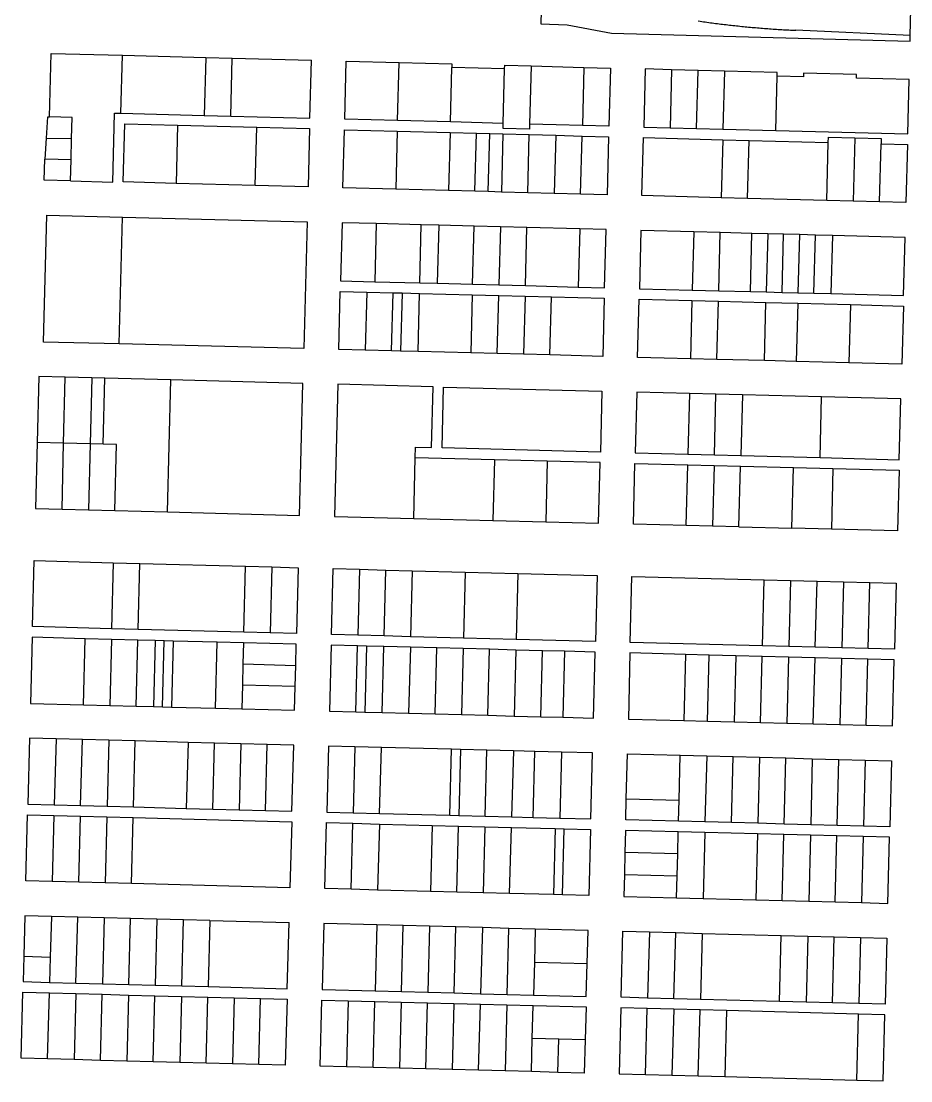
# Model space of a CAD drawing. Header units: inches. Extents: x 486468 to 494399, y 5455955 to 5460553.
# Drawn here: x 490100 to 490613, y 5456449 to 5457060 of the extents above; entities that cross this region are included whole.
import ezdxf

# ---------------------------------------------------------------- set-up
doc = ezdxf.new("R2010")
doc.units = ezdxf.units.IN
doc.header["$MEASUREMENT"] = 0
doc.layers.add('ParcelLines', color=10, linetype='Continuous')

msp = doc.modelspace()

# ---------------------------------------------------------------- linework, layer by layer
at = {"layer": 'ParcelLines', "color": 1}
for p, q in [((490400.552, 5457080.814), (490399.963, 5457058.164)), ((490613.044, 5457051.523), (490613.414, 5457066.773)), ((490399.963, 5457058.164), (490415.163, 5457057.765)), ((490415.163, 5457057.765), (490440.713, 5457052.866)), ((490440.713, 5457052.866), (490612.964, 5457048.323)), ((490612.964, 5457048.323), (490613.044, 5457051.523)), ((490116.674, 5457004.576), (490117.713, 5457041.206)), ((490117.713, 5457041.206), (490158.763, 5457040.126)), ((490158.763, 5457040.126), (490206.862, 5457038.856)), ((490206.862, 5457038.856), (490205.963, 5457005.476)), ((490206.862, 5457038.856), (490222.062, 5457038.457)), ((490221.212, 5457005.077), (490222.062, 5457038.457)), ((490222.062, 5457038.457), (490267.712, 5457037.259)), ((490266.812, 5457003.909), (490267.712, 5457037.259)), ((490286.963, 5457003.26), (490287.812, 5457036.76)), ((490287.812, 5457036.76), (490318.312, 5457035.961)), ((490317.413, 5457002.461), (490318.312, 5457035.961)), ((490318.312, 5457035.961), (490348.763, 5457035.162)), ((490348.763, 5457035.162), (490348.713, 5457033.012)), ((490379.163, 5457032.213), (490379.213, 5457034.363)), ((490379.213, 5457034.363), (490394.463, 5457033.954)), ((490394.463, 5457033.954), (490393.564, 5457000.464)), ((490394.463, 5457033.954), (490424.913, 5457033.125)), ((490347.863, 5457001.662), (490348.713, 5457033.012)), ((490379.163, 5457032.213), (490348.713, 5457033.012)), ((490378.363, 5457000.863), (490379.163, 5457032.213)), ((490424.913, 5457033.125), (490440.163, 5457032.716)), ((490440.163, 5457032.716), (490439.264, 5456999.266)), ((490460.263, 5457032.217), (490459.364, 5456998.717)), ((490475.464, 5457031.817), (490460.263, 5457032.217)), ((490475.464, 5457031.817), (490474.614, 5456998.317)), ((490490.714, 5457031.418), (490475.464, 5457031.817)), ((490489.814, 5456997.918), (490490.714, 5457031.418)), ((490505.914, 5457031.019), (490490.714, 5457031.418)), ((490505.914, 5457031.019), (490505.064, 5456997.518)), ((490536.364, 5457030.22), (490505.914, 5457031.019)), ((490535.515, 5456996.72), (490536.314, 5457028.07)), ((490536.314, 5457028.07), (490536.364, 5457030.22)), ((490551.564, 5457027.671), (490536.314, 5457028.07)), ((490551.614, 5457029.821), (490551.564, 5457027.671)), ((490582.064, 5457029.022), (490551.614, 5457029.821)), ((490582.014, 5457026.872), (490582.064, 5457029.022)), ((490612.465, 5457026.073), (490582.014, 5457026.872)), ((490611.615, 5456994.723), (490612.465, 5457026.073)), ((490114.954, 5456992.406), (490115.644, 5457004.606)), ((490129.764, 5457004.256), (490116.674, 5457004.576)), ((490129.444, 5456992.056), (490129.764, 5457004.256)), ((490153.164, 5456967.006), (490154.163, 5457006.806)), ((490154.163, 5457006.806), (490157.863, 5457006.706)), ((490157.863, 5457006.706), (490205.963, 5457005.476)), ((490205.963, 5457005.476), (490221.212, 5457005.077)), ((490221.212, 5457005.077), (490266.812, 5457003.909)), ((490190.563, 5456999.776), (490236.212, 5456998.598)), ((490317.413, 5457002.461), (490286.963, 5457003.26)), ((490347.863, 5457001.662), (490317.413, 5457002.461)), ((490378.363, 5457000.863), (490347.863, 5457001.662)), ((490378.263, 5456997.813), (490378.363, 5457000.863)), ((490393.514, 5456997.414), (490378.263, 5456997.813)), ((490393.564, 5457000.464), (490393.514, 5456997.414)), ((490408.814, 5457000.064), (490393.564, 5457000.464)), ((490424.064, 5456999.665), (490408.814, 5457000.064)), ((490439.264, 5456999.266), (490424.064, 5456999.665)), ((490459.364, 5456998.717), (490474.614, 5456998.317)), ((490474.614, 5456998.317), (490489.814, 5456997.918)), ((490489.814, 5456997.918), (490505.064, 5456997.518)), ((490505.064, 5456997.518), (490535.515, 5456996.72)), ((490114.264, 5456980.206), (490114.954, 5456992.406)), ((490129.134, 5456979.856), (490129.444, 5456992.056)), ((490285.913, 5456963.66), (490286.813, 5456997.16)), ((490286.813, 5456997.16), (490317.263, 5456996.361)), ((490317.263, 5456996.361), (490316.413, 5456962.861)), ((490317.263, 5456996.361), (490347.713, 5456995.562)), ((490347.713, 5456995.562), (490346.864, 5456962.062)), ((490347.713, 5456995.562), (490362.963, 5456995.163)), ((490362.064, 5456961.663), (490362.963, 5456995.163)), ((490362.963, 5456995.163), (490370.563, 5456994.963)), ((490369.714, 5456961.463), (490370.563, 5456994.963)), ((490370.563, 5456994.963), (490378.213, 5456994.763)), ((490378.213, 5456994.763), (490377.314, 5456961.263)), ((490378.213, 5456994.763), (490393.414, 5456994.364)), ((490392.564, 5456960.864), (490393.414, 5456994.364)), ((490393.414, 5456994.364), (490401.014, 5456994.164)), ((490401.014, 5456994.164), (490408.664, 5456993.964)), ((490408.664, 5456993.964), (490407.764, 5456960.464)), ((490408.664, 5456993.964), (490423.864, 5456993.565)), ((490423.014, 5456960.065), (490423.864, 5456993.565)), ((490423.864, 5456993.565), (490439.114, 5456993.166)), ((490439.114, 5456993.166), (490438.215, 5456959.665)), ((490458.315, 5456959.166), (490459.214, 5456992.616)), ((490459.214, 5456992.616), (490504.915, 5456991.438)), ((490504.915, 5456991.438), (490504.015, 5456957.978)), ((490504.915, 5456991.438), (490520.115, 5456991.049)), ((490535.515, 5456996.72), (490611.615, 5456994.723)), ((490565.815, 5456989.871), (490565.865, 5456992.871)), ((490565.865, 5456992.871), (490581.115, 5456992.471)), ((490581.115, 5456992.471), (490580.166, 5456956.011)), ((490581.115, 5456992.471), (490596.315, 5456992.072)), ((490596.315, 5456992.072), (490596.265, 5456989.072)), ((490519.265, 5456957.589), (490520.115, 5456991.049)), ((490520.115, 5456991.049), (490565.815, 5456989.871)), ((490564.916, 5456956.41), (490565.815, 5456989.871)), ((490595.366, 5456955.622), (490596.265, 5456989.072)), ((490596.265, 5456989.072), (490611.465, 5456988.673)), ((490611.465, 5456988.673), (490610.616, 5456955.222)), ((490113.564, 5456968.006), (490113.914, 5456980.206)), ((490113.914, 5456980.206), (490114.264, 5456980.206)), ((490128.814, 5456967.616), (490129.134, 5456979.856)), ((490128.814, 5456967.616), (490113.564, 5456968.006)), ((490128.814, 5456967.616), (490153.164, 5456967.006)), ((490235.364, 5456965.088), (490189.664, 5456966.266)), ((490316.413, 5456962.861), (490285.913, 5456963.66)), ((490346.864, 5456962.062), (490316.413, 5456962.861)), ((490362.064, 5456961.663), (490346.864, 5456962.062)), ((490369.714, 5456961.463), (490362.064, 5456961.663)), ((490377.314, 5456961.263), (490369.714, 5456961.463)), ((490392.564, 5456960.864), (490377.314, 5456961.263)), ((490407.764, 5456960.464), (490392.564, 5456960.864)), ((490423.014, 5456960.065), (490407.764, 5456960.464)), ((490438.215, 5456959.665), (490423.014, 5456960.065)), ((490504.015, 5456957.978), (490458.315, 5456959.166)), ((490519.265, 5456957.589), (490504.015, 5456957.978)), ((490564.916, 5456956.41), (490519.265, 5456957.589)), ((490580.166, 5456956.011), (490564.916, 5456956.41)), ((490595.366, 5456955.622), (490580.166, 5456956.011)), ((490610.616, 5456955.222), (490595.366, 5456955.622)), ((490113.266, 5456874.756), (490115.215, 5456947.856)), ((490115.215, 5456947.856), (490158.764, 5456946.766)), ((490158.764, 5456946.766), (490265.313, 5456944.109)), ((490265.313, 5456944.109), (490263.465, 5456871.009)), ((490285.414, 5456943.559), (490284.564, 5456910.059)), ((490305.164, 5456943.04), (490285.414, 5456943.559)), ((490331.114, 5456942.361), (490305.164, 5456943.04)), ((490330.264, 5456908.861), (490331.114, 5456942.361)), ((490341.164, 5456942.102), (490331.114, 5456942.361)), ((490361.564, 5456941.562), (490341.164, 5456942.102)), ((490360.715, 5456908.062), (490361.564, 5456941.562)), ((490376.814, 5456941.163), (490361.564, 5456941.562)), ((490376.814, 5456941.163), (490375.915, 5456907.663)), ((490392.014, 5456940.764), (490376.814, 5456941.163)), ((490391.165, 5456907.263), (490392.014, 5456940.764)), ((490422.465, 5456939.965), (490392.014, 5456940.764)), ((490422.465, 5456939.965), (490421.615, 5456906.465)), ((490437.715, 5456939.565), (490422.465, 5456939.965)), ((490436.815, 5456906.065), (490437.715, 5456939.565)), ((490457.815, 5456939.066), (490456.916, 5456905.516)), ((490488.265, 5456938.267), (490457.815, 5456939.066)), ((490503.515, 5456937.868), (490488.265, 5456938.267)), ((490521.766, 5456937.389), (490503.515, 5456937.868)), ((490530.916, 5456937.149), (490521.766, 5456937.389)), ((490540.066, 5456936.909), (490530.916, 5456937.149)), ((490549.216, 5456936.67), (490540.066, 5456936.909)), ((490558.366, 5456936.43), (490549.216, 5456936.67)), ((490568.266, 5456936.17), (490558.366, 5456936.43)), ((490610.116, 5456935.072), (490568.266, 5456936.17)), ((490609.267, 5456901.572), (490610.116, 5456935.072)), ((490284.564, 5456910.059), (490304.314, 5456909.54)), ((490304.314, 5456909.54), (490330.264, 5456908.861)), ((490330.264, 5456908.861), (490340.315, 5456908.602)), ((490340.315, 5456908.602), (490360.715, 5456908.062)), ((490360.715, 5456908.062), (490375.915, 5456907.663)), ((490375.915, 5456907.663), (490391.165, 5456907.263)), ((490391.165, 5456907.263), (490421.615, 5456906.465)), ((490421.615, 5456906.465), (490436.815, 5456906.065)), ((490299.614, 5456903.56), (490298.765, 5456870.06)), ((490299.614, 5456903.56), (490314.864, 5456903.161)), ((490314.015, 5456869.66), (490314.864, 5456903.161)), ((490314.864, 5456903.161), (490320.014, 5456903.021)), ((490320.014, 5456903.021), (490330.065, 5456902.761)), ((490329.215, 5456869.261), (490330.065, 5456902.761)), ((490330.065, 5456902.761), (490360.515, 5456901.962)), ((490360.515, 5456901.962), (490359.665, 5456868.462)), ((490360.515, 5456901.962), (490375.765, 5456901.563)), ((490374.916, 5456868.063), (490375.765, 5456901.563)), ((490375.765, 5456901.563), (490390.965, 5456901.163)), ((490390.965, 5456901.163), (490390.116, 5456867.663)), ((490390.965, 5456901.163), (490406.215, 5456900.764)), ((490405.316, 5456867.264), (490406.215, 5456900.764)), ((490406.215, 5456900.764), (490436.666, 5456899.965)), ((490436.666, 5456899.965), (490435.766, 5456866.465)), ((490455.866, 5456865.916), (490456.766, 5456899.466)), ((490456.916, 5456905.516), (490487.366, 5456904.727)), ((490487.366, 5456904.727), (490502.616, 5456904.328)), ((490502.616, 5456904.328), (490520.916, 5456903.858)), ((490520.916, 5456903.858), (490530.066, 5456903.619)), ((490530.066, 5456903.619), (490539.166, 5456903.389)), ((490539.166, 5456903.389), (490548.316, 5456903.159)), ((490548.316, 5456903.159), (490557.467, 5456902.92)), ((490557.467, 5456902.92), (490567.367, 5456902.66)), ((490567.367, 5456902.66), (490609.267, 5456901.572)), ((490487.216, 5456898.677), (490502.466, 5456898.278)), ((490502.466, 5456898.278), (490529.866, 5456897.569)), ((490529.017, 5456864.048), (490529.866, 5456897.569)), ((490529.866, 5456897.569), (490548.167, 5456897.099)), ((490548.167, 5456897.099), (490578.617, 5456896.31)), ((490578.617, 5456896.31), (490609.117, 5456895.521)), ((490609.117, 5456895.521), (490608.218, 5456862.021)), ((490156.815, 5456873.666), (490113.266, 5456874.756)), ((490263.465, 5456871.009), (490156.815, 5456873.666)), ((490314.015, 5456869.66), (490298.765, 5456870.06)), ((490319.165, 5456869.521), (490314.015, 5456869.66)), ((490329.215, 5456869.261), (490319.165, 5456869.521)), ((490359.665, 5456868.462), (490329.215, 5456869.261)), ((490374.916, 5456868.063), (490359.665, 5456868.462)), ((490390.116, 5456867.663), (490374.916, 5456868.063)), ((490405.316, 5456867.264), (490390.116, 5456867.663)), ((490435.766, 5456866.465), (490405.316, 5456867.264)), ((490501.567, 5456864.747), (490486.367, 5456865.137)), ((490529.017, 5456864.048), (490501.567, 5456864.747)), ((490547.267, 5456863.579), (490529.017, 5456864.048)), ((490577.768, 5456862.8), (490547.267, 5456863.579)), ((490608.218, 5456862.021), (490577.768, 5456862.8)), ((490124.866, 5456816.436), (490125.816, 5456854.456)), ((490141.066, 5456854.056), (490125.816, 5456854.456)), ((490141.066, 5456854.056), (490140.116, 5456816.026)), ((490148.666, 5456853.856), (490141.066, 5456854.056)), ((490147.716, 5456815.816), (490148.666, 5456853.856)), ((490186.715, 5456852.876), (490148.666, 5456853.856)), ((490262.866, 5456850.909), (490186.715, 5456852.876)), ((490260.967, 5456774.759), (490262.866, 5456850.909)), ((490283.066, 5456850.359), (490281.067, 5456774.209)), ((490337.865, 5456848.911), (490283.066, 5456850.359)), ((490336.966, 5456813.911), (490337.865, 5456848.911)), ((490343.066, 5456813.711), (490343.966, 5456848.762)), ((490343.966, 5456848.762), (490435.266, 5456846.365)), ((490435.266, 5456846.365), (490434.367, 5456811.315)), ((490455.367, 5456845.815), (490454.467, 5456810.815)), ((490485.817, 5456845.037), (490455.367, 5456845.815)), ((490501.067, 5456844.647), (490485.817, 5456845.037)), ((490500.168, 5456809.628), (490501.067, 5456844.647)), ((490516.267, 5456844.258), (490501.067, 5456844.647)), ((490516.267, 5456844.258), (490515.368, 5456809.238)), ((490561.968, 5456843.089), (490516.267, 5456844.258)), ((490607.668, 5456841.921), (490561.968, 5456843.089)), ((490606.769, 5456806.871), (490607.668, 5456841.921)), ((490109.616, 5456816.856), (490108.668, 5456778.806)), ((490124.866, 5456816.436), (490109.616, 5456816.856)), ((490140.116, 5456816.026), (490124.866, 5456816.436)), ((490147.716, 5456815.816), (490140.116, 5456816.026)), ((490327.666, 5456808.011), (490327.816, 5456814.111)), ((490327.816, 5456814.111), (490336.966, 5456813.911)), ((490326.768, 5456773.011), (490327.666, 5456808.011)), ((490373.316, 5456806.832), (490327.666, 5456808.011)), ((490434.367, 5456811.315), (490343.066, 5456813.711)), ((490454.467, 5456810.815), (490484.918, 5456810.027)), ((490484.918, 5456810.027), (490500.168, 5456809.628)), ((490500.168, 5456809.628), (490515.368, 5456809.238)), ((490515.368, 5456809.238), (490561.068, 5456808.06)), ((490561.068, 5456808.06), (490606.769, 5456806.871)), ((490373.316, 5456806.832), (490372.418, 5456771.812)), ((490403.767, 5456806.053), (490373.316, 5456806.832)), ((490403.767, 5456806.053), (490402.868, 5456771.014)), ((490434.217, 5456805.265), (490403.767, 5456806.053)), ((490433.319, 5456770.215), (490434.217, 5456805.265)), ((490453.418, 5456769.716), (490454.317, 5456804.715)), ((490454.317, 5456804.715), (490484.768, 5456803.927)), ((490484.768, 5456803.927), (490500.018, 5456803.528)), ((490500.018, 5456803.528), (490515.218, 5456803.138)), ((490514.319, 5456768.138), (490515.218, 5456803.138)), ((490515.218, 5456803.138), (490545.668, 5456802.349)), ((490544.819, 5456767.349), (490545.668, 5456802.349)), ((490545.668, 5456802.349), (490568.519, 5456801.76)), ((490568.519, 5456801.76), (490567.669, 5456766.76)), ((490568.519, 5456801.76), (490606.619, 5456800.771)), ((490606.619, 5456800.771), (490605.72, 5456765.771)), ((490108.668, 5456778.806), (490123.918, 5456778.396)), ((490123.918, 5456778.396), (490139.167, 5456777.986)), ((490139.167, 5456777.986), (490154.367, 5456777.586)), ((490154.367, 5456777.586), (490184.816, 5456776.777)), ((490184.816, 5456776.777), (490260.967, 5456774.759)), ((490281.067, 5456774.209), (490326.768, 5456773.011)), ((490326.768, 5456773.011), (490372.418, 5456771.812)), ((490372.418, 5456771.812), (490402.868, 5456771.014)), ((490402.868, 5456771.014), (490433.319, 5456770.215)), ((490483.868, 5456768.927), (490453.418, 5456769.716)), ((490499.118, 5456768.528), (490483.868, 5456768.927)), ((490514.319, 5456768.138), (490499.118, 5456768.528)), ((490514.319, 5456768.138), (490544.819, 5456767.349)), ((490567.669, 5456766.76), (490544.819, 5456767.349)), ((490605.72, 5456765.771), (490567.669, 5456766.76)), ((490106.819, 5456710.606), (490107.818, 5456748.706)), ((490107.818, 5456748.706), (490153.468, 5456747.476)), ((490153.468, 5456747.476), (490168.867, 5456747.066)), ((490168.867, 5456747.066), (490229.717, 5456745.428)), ((490229.717, 5456745.428), (490244.967, 5456745.018)), ((490244.967, 5456745.018), (490260.167, 5456744.609)), ((490260.167, 5456744.609), (490259.168, 5456706.559)), ((490295.518, 5456743.66), (490294.518, 5456705.611)), ((490295.518, 5456743.66), (490310.718, 5456743.26)), ((490309.718, 5456705.211), (490310.718, 5456743.26)), ((490310.718, 5456743.26), (490325.918, 5456742.861)), ((490325.918, 5456742.861), (490324.969, 5456704.812)), ((490325.918, 5456742.861), (490356.368, 5456742.063)), ((490356.368, 5456742.063), (490355.419, 5456704.013)), ((490356.368, 5456742.063), (490386.819, 5456741.264)), ((490386.819, 5456741.264), (490385.869, 5456703.214)), ((490386.819, 5456741.264), (490432.519, 5456740.065)), ((490432.519, 5456740.065), (490431.52, 5456702.015)), ((490451.62, 5456701.516), (490452.619, 5456739.566)), ((490452.619, 5456739.566), (490528.819, 5456737.598)), ((490527.821, 5456699.518), (490528.819, 5456737.598)), ((490528.819, 5456737.598), (490544.069, 5456737.199)), ((490544.069, 5456737.199), (490543.071, 5456699.118)), ((490544.069, 5456737.199), (490559.32, 5456736.799)), ((490558.321, 5456698.719), (490559.32, 5456736.799)), ((490559.32, 5456736.799), (490574.52, 5456736.41)), ((490574.52, 5456736.41), (490573.571, 5456698.319)), ((490574.52, 5456736.41), (490589.82, 5456736.01)), ((490588.821, 5456697.92), (490589.82, 5456736.01)), ((490589.82, 5456736.01), (490605.02, 5456735.621)), ((490605.02, 5456735.621), (490604.021, 5456697.52)), ((490152.468, 5456709.396), (490106.819, 5456710.606)), ((490106.769, 5456704.456), (490105.769, 5456666.356)), ((490137.219, 5456703.656), (490106.769, 5456704.456)), ((490167.818, 5456708.987), (490152.468, 5456709.396)), ((490228.717, 5456707.368), (490167.818, 5456708.987)), ((490243.968, 5456706.958), (490228.717, 5456707.368)), ((490259.168, 5456706.559), (490243.968, 5456706.958)), ((490309.718, 5456705.211), (490294.518, 5456705.611)), ((490324.969, 5456704.812), (490309.718, 5456705.211)), ((490355.419, 5456704.013), (490324.969, 5456704.812)), ((490385.869, 5456703.214), (490355.419, 5456704.013)), ((490136.219, 5456665.556), (490137.219, 5456703.656)), ((490152.469, 5456703.256), (490137.219, 5456703.656)), ((490152.469, 5456703.256), (490151.469, 5456665.156)), ((490167.668, 5456702.857), (490152.469, 5456703.256)), ((490166.669, 5456664.757), (490167.668, 5456702.857)), ((490177.718, 5456702.597), (490167.668, 5456702.857)), ((490182.918, 5456702.457), (490177.718, 5456702.597)), ((490181.919, 5456664.357), (490182.918, 5456702.457)), ((490188.068, 5456702.317), (490182.918, 5456702.457)), ((490213.367, 5456701.657), (490188.068, 5456702.317)), ((490212.369, 5456663.557), (490213.367, 5456701.657)), ((490228.568, 5456701.258), (490213.367, 5456701.657)), ((490228.568, 5456701.258), (490228.248, 5456689.058)), ((490259.018, 5456700.459), (490228.568, 5456701.258)), ((490258.698, 5456688.259), (490259.018, 5456700.459)), ((490279.118, 5456699.909), (490278.119, 5456661.86)), ((490294.368, 5456699.511), (490279.118, 5456699.909)), ((490293.369, 5456661.461), (490294.368, 5456699.511)), ((490299.518, 5456699.371), (490294.368, 5456699.511)), ((490299.518, 5456699.371), (490298.519, 5456661.321)), ((490309.568, 5456699.111), (490299.518, 5456699.371)), ((490308.569, 5456661.061), (490309.568, 5456699.111)), ((490324.819, 5456698.712), (490309.568, 5456699.111)), ((490324.819, 5456698.712), (490323.819, 5456660.661)), ((490340.019, 5456698.312), (490324.819, 5456698.712)), ((490339.019, 5456660.262), (490340.019, 5456698.312)), ((490355.269, 5456697.913), (490340.019, 5456698.312)), ((490355.269, 5456697.913), (490354.27, 5456659.862)), ((490370.469, 5456697.513), (490355.269, 5456697.913)), ((490431.52, 5456702.015), (490385.869, 5456703.214)), ((490527.821, 5456699.518), (490451.62, 5456701.516)), ((490543.071, 5456699.118), (490527.821, 5456699.518)), ((490558.321, 5456698.719), (490543.071, 5456699.118)), ((490573.571, 5456698.319), (490558.321, 5456698.719)), ((490588.821, 5456697.92), (490573.571, 5456698.319)), ((490604.021, 5456697.52), (490588.821, 5456697.92)), ((490369.47, 5456659.463), (490370.469, 5456697.513)), ((490385.719, 5456697.113), (490370.469, 5456697.513)), ((490385.719, 5456697.113), (490384.72, 5456659.063)), ((490400.92, 5456696.714), (490385.719, 5456697.113)), ((490399.97, 5456658.664), (490400.92, 5456696.714)), ((490413.72, 5456696.374), (490400.92, 5456696.714)), ((490413.72, 5456696.374), (490412.72, 5456658.324)), ((490431.37, 5456695.915), (490413.72, 5456696.374)), ((490430.421, 5456657.865), (490431.37, 5456695.915)), ((490451.47, 5456695.416), (490450.521, 5456657.315)), ((490483.471, 5456694.586), (490451.47, 5456695.416)), ((490483.471, 5456694.586), (490482.521, 5456656.486)), ((490497.171, 5456694.227), (490483.471, 5456694.586)), ((490496.221, 5456656.137), (490497.171, 5456694.227)), ((490512.421, 5456693.827), (490497.171, 5456694.227)), ((490512.421, 5456693.827), (490511.472, 5456655.737)), ((490527.671, 5456693.438), (490512.421, 5456693.827)), ((490526.672, 5456655.348), (490527.671, 5456693.438)), ((490542.921, 5456693.038), (490527.671, 5456693.438)), ((490542.921, 5456693.038), (490541.922, 5456654.958)), ((490558.171, 5456692.649), (490542.921, 5456693.038)), ((490557.172, 5456654.558), (490558.171, 5456692.649)), ((490573.371, 5456692.259), (490558.171, 5456692.649)), ((490573.371, 5456692.259), (490572.422, 5456654.159)), ((490588.621, 5456691.86), (490573.371, 5456692.259)), ((490587.623, 5456653.769), (490588.621, 5456691.86)), ((490603.871, 5456691.47), (490588.621, 5456691.86)), ((490228.248, 5456689.058), (490227.929, 5456676.858)), ((490228.248, 5456689.058), (490258.698, 5456688.259)), ((490258.378, 5456676.059), (490258.698, 5456688.259)), ((490602.872, 5456653.37), (490603.871, 5456691.47)), ((490227.929, 5456676.858), (490227.569, 5456663.158)), ((490258.378, 5456676.059), (490227.929, 5456676.858)), ((490258.018, 5456662.359), (490258.378, 5456676.059)), ((490105.769, 5456666.356), (490136.219, 5456665.556)), ((490136.219, 5456665.556), (490151.469, 5456665.156)), ((490151.469, 5456665.156), (490166.669, 5456664.757)), ((490166.669, 5456664.757), (490176.719, 5456664.497)), ((490176.719, 5456664.497), (490181.919, 5456664.357)), ((490181.919, 5456664.357), (490187.069, 5456664.217)), ((490187.069, 5456664.217), (490212.369, 5456663.557)), ((490212.369, 5456663.557), (490227.569, 5456663.158)), ((490227.569, 5456663.158), (490258.018, 5456662.359)), ((490278.119, 5456661.86), (490293.369, 5456661.461)), ((490293.369, 5456661.461), (490298.519, 5456661.321)), ((490298.519, 5456661.321), (490308.569, 5456661.061)), ((490308.569, 5456661.061), (490323.819, 5456660.661)), ((490323.819, 5456660.661), (490339.019, 5456660.262)), ((490339.019, 5456660.262), (490354.27, 5456659.862)), ((490354.27, 5456659.862), (490369.47, 5456659.463)), ((490369.47, 5456659.463), (490384.72, 5456659.063)), ((490384.72, 5456659.063), (490399.97, 5456658.664)), ((490399.97, 5456658.664), (490412.72, 5456658.324)), ((490412.72, 5456658.324), (490430.421, 5456657.865)), ((490450.521, 5456657.315), (490482.521, 5456656.486)), ((490482.521, 5456656.486), (490496.221, 5456656.137)), ((490496.221, 5456656.137), (490511.472, 5456655.737)), ((490511.472, 5456655.737), (490526.672, 5456655.348)), ((490526.672, 5456655.348), (490541.922, 5456654.958)), ((490541.922, 5456654.958), (490557.172, 5456654.558)), ((490557.172, 5456654.558), (490572.422, 5456654.159)), ((490572.422, 5456654.159), (490587.623, 5456653.769)), ((490587.623, 5456653.769), (490602.872, 5456653.37)), ((490105.22, 5456646.256), (490104.221, 5456608.206)), ((490120.47, 5456645.856), (490105.22, 5456646.256)), ((490120.47, 5456645.856), (490119.471, 5456607.806)), ((490135.669, 5456645.456), (490120.47, 5456645.856)), ((490134.67, 5456607.406), (490135.669, 5456645.456)), ((490150.919, 5456645.057), (490135.669, 5456645.456)), ((490150.919, 5456645.057), (490149.92, 5456607.007)), ((490166.119, 5456644.657), (490150.919, 5456645.057)), ((490165.12, 5456606.607), (490166.119, 5456644.657)), ((490196.619, 5456643.857), (490166.119, 5456644.657)), ((490196.619, 5456643.857), (490195.57, 5456605.807)), ((490211.819, 5456643.457), (490196.619, 5456643.857)), ((490210.82, 5456605.407), (490211.819, 5456643.457)), ((490227.069, 5456643.058), (490211.819, 5456643.457)), ((490227.069, 5456643.058), (490226.07, 5456605.008)), ((490242.27, 5456642.658), (490227.069, 5456643.058)), ((490241.27, 5456604.609), (490242.27, 5456642.658)), ((490257.52, 5456642.26), (490242.27, 5456642.658)), ((490256.52, 5456604.21), (490257.52, 5456642.26)), ((490277.619, 5456641.76), (490276.621, 5456603.66)), ((490292.819, 5456641.361), (490277.619, 5456641.76)), ((490292.819, 5456641.361), (490291.821, 5456603.26)), ((490308.069, 5456640.961), (490292.819, 5456641.361)), ((490307.071, 5456602.861), (490308.069, 5456640.961)), ((490348.57, 5456639.902), (490308.069, 5456640.961)), ((490347.57, 5456601.802), (490348.57, 5456639.902)), ((490353.77, 5456639.762), (490348.57, 5456639.902)), ((490353.77, 5456639.762), (490352.771, 5456601.662)), ((490368.97, 5456639.363), (490353.77, 5456639.762)), ((490368.021, 5456601.263), (490368.97, 5456639.363)), ((490384.22, 5456638.963), (490368.97, 5456639.363)), ((490384.22, 5456638.963), (490383.221, 5456600.863)), ((490396.67, 5456638.634), (490384.22, 5456638.963)), ((490395.721, 5456600.533), (490396.67, 5456638.634)), ((490411.921, 5456638.234), (490396.67, 5456638.634)), ((490411.921, 5456638.234), (490410.971, 5456600.134)), ((490429.871, 5456637.765), (490411.921, 5456638.234)), ((490428.922, 5456599.664), (490429.871, 5456637.765)), ((490449.322, 5456611.365), (490449.971, 5456637.215)), ((490449.971, 5456637.215), (490480.472, 5456636.426)), ((490479.792, 5456610.566), (490480.472, 5456636.426)), ((490480.472, 5456636.426), (490495.722, 5456636.026)), ((490495.722, 5456636.026), (490494.722, 5456597.967)), ((490495.722, 5456636.026), (490510.922, 5456635.637)), ((490509.973, 5456597.568), (490510.922, 5456635.637)), ((490510.922, 5456635.637), (490526.172, 5456635.237)), ((490526.172, 5456635.237), (490525.173, 5456597.168)), ((490526.172, 5456635.237), (490541.422, 5456634.848)), ((490540.423, 5456596.768), (490541.422, 5456634.848)), ((490541.422, 5456634.848), (490556.623, 5456634.448)), ((490556.623, 5456634.448), (490555.673, 5456596.369)), ((490556.623, 5456634.448), (490571.873, 5456634.059)), ((490570.873, 5456595.969), (490571.873, 5456634.059)), ((490571.873, 5456634.059), (490587.123, 5456633.66)), ((490587.123, 5456633.66), (490586.124, 5456595.57)), ((490587.123, 5456633.66), (490602.323, 5456633.271)), ((490602.323, 5456633.271), (490601.324, 5456595.17)), ((490104.221, 5456608.206), (490119.471, 5456607.806)), ((490119.471, 5456607.806), (490134.67, 5456607.406)), ((490134.67, 5456607.406), (490149.92, 5456607.007)), ((490149.92, 5456607.007), (490165.12, 5456606.607)), ((490165.12, 5456606.607), (490195.57, 5456605.807)), ((490449.022, 5456599.165), (490449.322, 5456611.365)), ((490449.322, 5456611.365), (490479.792, 5456610.566)), ((490479.472, 5456598.366), (490479.792, 5456610.566)), ((490103.072, 5456564.006), (490104.071, 5456602.106)), ((490104.071, 5456602.106), (490119.271, 5456601.706)), ((490119.271, 5456601.706), (490118.272, 5456563.606)), ((490119.271, 5456601.706), (490134.52, 5456601.306)), ((490133.522, 5456563.207), (490134.52, 5456601.306)), ((490134.52, 5456601.306), (490149.77, 5456600.907)), ((490149.77, 5456600.907), (490148.721, 5456562.807)), ((490149.77, 5456600.907), (490164.97, 5456600.507)), ((490163.971, 5456562.407), (490164.97, 5456600.507)), ((490164.97, 5456600.507), (490256.37, 5456598.109)), ((490195.57, 5456605.807), (490210.82, 5456605.407)), ((490210.82, 5456605.407), (490226.07, 5456605.008)), ((490226.07, 5456605.008), (490241.27, 5456604.609)), ((490241.27, 5456604.609), (490256.52, 5456604.21)), ((490276.621, 5456603.66), (490291.821, 5456603.26)), ((490291.821, 5456603.26), (490307.071, 5456602.861)), ((490307.071, 5456602.861), (490347.57, 5456601.802)), ((490347.57, 5456601.802), (490352.771, 5456601.662)), ((490352.771, 5456601.662), (490368.021, 5456601.263)), ((490368.021, 5456601.263), (490383.221, 5456600.863)), ((490383.221, 5456600.863), (490395.721, 5456600.533)), ((490395.721, 5456600.533), (490410.971, 5456600.134)), ((490410.971, 5456600.134), (490428.922, 5456599.664)), ((490256.37, 5456598.109), (490255.371, 5456560.009)), ((490275.471, 5456559.51), (490276.471, 5456597.56)), ((490276.471, 5456597.56), (490291.671, 5456597.17)), ((490290.671, 5456559.11), (490291.671, 5456597.17)), ((490291.671, 5456597.17), (490306.921, 5456596.771)), ((490306.921, 5456596.771), (490305.922, 5456558.711)), ((490306.921, 5456596.771), (490337.37, 5456595.982)), ((490337.37, 5456595.982), (490336.372, 5456557.912)), ((490337.37, 5456595.982), (490352.621, 5456595.592)), ((490351.622, 5456557.512), (490352.621, 5456595.592)), ((490352.621, 5456595.592), (490367.821, 5456595.203)), ((490367.821, 5456595.203), (490366.872, 5456557.112)), ((490367.821, 5456595.203), (490383.071, 5456594.803)), ((490382.073, 5456556.713), (490383.071, 5456594.803)), ((490383.071, 5456594.803), (490408.371, 5456594.144)), ((490408.371, 5456594.144), (490407.373, 5456556.054)), ((490408.371, 5456594.144), (490413.521, 5456594.014)), ((490412.573, 5456555.914), (490413.521, 5456594.014)), ((490413.521, 5456594.014), (490428.772, 5456593.614)), ((490479.472, 5456598.366), (490449.022, 5456599.165)), ((490494.722, 5456597.967), (490479.472, 5456598.366)), ((490509.973, 5456597.568), (490494.722, 5456597.967)), ((490525.173, 5456597.168), (490509.973, 5456597.568)), ((490540.423, 5456596.768), (490525.173, 5456597.168)), ((490555.673, 5456596.369), (490540.423, 5456596.768)), ((490570.873, 5456595.969), (490555.673, 5456596.369)), ((490586.124, 5456595.57), (490570.873, 5456595.969)), ((490601.324, 5456595.17), (490586.124, 5456595.57)), ((490428.772, 5456593.614), (490427.822, 5456555.514)), ((490448.872, 5456593.065), (490448.552, 5456580.365)), ((490479.322, 5456592.277), (490448.872, 5456593.065)), ((490479.003, 5456579.567), (490479.322, 5456592.277)), ((490494.572, 5456591.877), (490479.322, 5456592.277)), ((490494.572, 5456591.877), (490493.573, 5456553.817)), ((490525.023, 5456591.088), (490494.572, 5456591.877)), ((490525.023, 5456591.088), (490524.024, 5456553.018)), ((490540.273, 5456590.688), (490525.023, 5456591.088)), ((490539.274, 5456552.618), (490540.273, 5456590.688)), ((490555.473, 5456590.299), (490540.273, 5456590.688)), ((490555.473, 5456590.299), (490554.524, 5456552.218)), ((490570.724, 5456589.909), (490555.473, 5456590.299)), ((490569.724, 5456551.819), (490570.724, 5456589.909)), ((490585.974, 5456589.51), (490570.724, 5456589.909)), ((490585.974, 5456589.51), (490584.974, 5456551.419)), ((490601.174, 5456589.12), (490585.974, 5456589.51)), ((490600.175, 5456551.02), (490601.174, 5456589.12)), ((490448.552, 5456580.365), (490448.242, 5456567.666)), ((490479.003, 5456579.567), (490448.552, 5456580.365)), ((490478.693, 5456566.917), (490479.003, 5456579.567)), ((490118.272, 5456563.606), (490103.072, 5456564.006)), ((490133.522, 5456563.207), (490118.272, 5456563.606)), ((490448.242, 5456567.666), (490447.923, 5456555.016)), ((490448.242, 5456567.666), (490478.693, 5456566.917)), ((490478.373, 5456554.216), (490478.693, 5456566.917)), ((490148.721, 5456562.807), (490133.522, 5456563.207)), ((490163.971, 5456562.407), (490148.721, 5456562.807)), ((490255.371, 5456560.009), (490163.971, 5456562.407)), ((490290.671, 5456559.11), (490275.471, 5456559.51)), ((490305.922, 5456558.711), (490290.671, 5456559.11)), ((490336.372, 5456557.912), (490305.922, 5456558.711)), ((490351.622, 5456557.512), (490336.372, 5456557.912)), ((490366.872, 5456557.112), (490351.622, 5456557.512)), ((490382.073, 5456556.713), (490366.872, 5456557.112)), ((490407.373, 5456556.054), (490382.073, 5456556.713)), ((490412.573, 5456555.914), (490407.373, 5456556.054)), ((490427.822, 5456555.514), (490412.573, 5456555.914)), ((490447.923, 5456555.016), (490478.373, 5456554.216)), ((490478.373, 5456554.216), (490493.573, 5456553.817)), ((490493.573, 5456553.817), (490524.024, 5456553.018)), ((490524.024, 5456553.018), (490539.274, 5456552.618)), ((490539.274, 5456552.618), (490554.524, 5456552.218)), ((490554.524, 5456552.218), (490569.724, 5456551.819)), ((490569.724, 5456551.819), (490584.974, 5456551.419)), ((490584.974, 5456551.419), (490600.175, 5456551.02)), ((490102.522, 5456543.906), (490101.912, 5456520.506)), ((490117.772, 5456543.506), (490102.522, 5456543.906)), ((490117.772, 5456543.506), (490117.152, 5456520.057)), ((490132.972, 5456543.107), (490117.772, 5456543.506)), ((490148.222, 5456542.707), (490132.972, 5456543.107)), ((490163.472, 5456542.307), (490148.222, 5456542.707)), ((490178.672, 5456541.907), (490163.472, 5456542.307)), ((490193.92, 5456541.507), (490178.672, 5456541.907)), ((490192.922, 5456503.427), (490193.92, 5456541.507)), ((490209.121, 5456541.108), (490193.92, 5456541.507)), ((490209.121, 5456541.108), (490208.172, 5456503.018)), ((490209.121, 5456541.108), (490254.821, 5456539.909)), ((490253.822, 5456501.809), (490254.821, 5456539.909)), ((490274.921, 5456539.36), (490273.922, 5456501.26)), ((490305.422, 5456538.571), (490274.921, 5456539.36)), ((490305.422, 5456538.571), (490304.422, 5456500.481)), ((490320.622, 5456538.181), (490305.422, 5456538.571)), ((490319.623, 5456500.091), (490320.622, 5456538.181)), ((490335.872, 5456537.782), (490320.622, 5456538.181)), ((490335.872, 5456537.782), (490334.873, 5456499.701)), ((490351.123, 5456537.382), (490335.872, 5456537.782)), ((490350.123, 5456499.312), (490351.123, 5456537.382)), ((490366.323, 5456536.992), (490351.123, 5456537.382)), ((490366.323, 5456536.992), (490365.323, 5456498.922)), ((490381.573, 5456536.593), (490366.323, 5456536.992)), ((490380.574, 5456498.534), (490381.573, 5456536.593)), ((490396.823, 5456536.203), (490381.573, 5456536.593)), ((490396.823, 5456536.203), (490396.323, 5456517.164)), ((490427.274, 5456535.415), (490396.823, 5456536.203)), ((490426.774, 5456516.365), (490427.274, 5456535.415)), ((490446.374, 5456496.815), (490447.374, 5456534.915)), ((490447.374, 5456534.915), (490462.623, 5456534.516)), ((490462.623, 5456534.516), (490461.625, 5456496.416)), ((490462.623, 5456534.516), (490477.823, 5456534.116)), ((490476.825, 5456496.026), (490477.823, 5456534.116)), ((490477.823, 5456534.116), (490493.073, 5456533.717)), ((490493.073, 5456533.717), (490492.075, 5456495.626)), ((490493.073, 5456533.717), (490538.724, 5456532.518)), ((490537.725, 5456494.448), (490538.724, 5456532.518)), ((490538.724, 5456532.518), (490553.974, 5456532.118)), ((490553.974, 5456532.118), (490552.975, 5456494.058)), ((490553.974, 5456532.118), (490569.225, 5456531.719)), ((490568.225, 5456493.658), (490569.225, 5456531.719)), ((490569.225, 5456531.719), (490584.425, 5456531.319)), ((490584.425, 5456531.319), (490583.425, 5456493.269)), ((490584.425, 5456531.319), (490599.675, 5456530.919)), ((490599.675, 5456530.919), (490598.676, 5456492.869)), ((490101.912, 5456520.506), (490101.522, 5456505.856)), ((490396.323, 5456517.164), (490395.824, 5456498.144)), ((490396.323, 5456517.164), (490426.774, 5456516.365)), ((490426.274, 5456497.365), (490426.774, 5456516.365)), ((490101.522, 5456505.856), (490116.772, 5456505.447)), ((490116.772, 5456505.447), (490131.972, 5456505.047)), ((490131.972, 5456505.047), (490147.222, 5456504.637)), ((490147.222, 5456504.637), (490162.472, 5456504.237)), ((490162.472, 5456504.237), (490177.672, 5456503.837)), ((490177.672, 5456503.837), (490192.922, 5456503.427)), ((490192.922, 5456503.427), (490208.172, 5456503.018)), ((490208.172, 5456503.018), (490253.822, 5456501.809)), ((490100.374, 5456461.706), (490101.372, 5456499.756)), ((490101.372, 5456499.756), (490116.622, 5456499.357)), ((490116.622, 5456499.357), (490131.822, 5456498.947)), ((490131.822, 5456498.947), (490147.072, 5456498.547)), ((490147.072, 5456498.547), (490162.322, 5456498.137)), ((490162.322, 5456498.137), (490161.323, 5456460.067)), ((490162.322, 5456498.137), (490177.522, 5456497.737)), ((490176.523, 5456459.657), (490177.522, 5456497.737)), ((490177.522, 5456497.737), (490192.772, 5456497.327)), ((490192.772, 5456497.327), (490207.972, 5456496.928)), ((490207.023, 5456458.838), (490207.972, 5456496.928)), ((490207.972, 5456496.928), (490223.222, 5456496.519)), ((490223.222, 5456496.519), (490222.223, 5456458.429)), ((490223.222, 5456496.519), (490238.472, 5456496.109)), ((490273.922, 5456501.26), (490304.422, 5456500.481)), ((490304.422, 5456500.481), (490319.623, 5456500.091)), ((490319.623, 5456500.091), (490334.873, 5456499.701)), ((490334.873, 5456499.701), (490350.123, 5456499.312)), ((490350.123, 5456499.312), (490365.323, 5456498.922)), ((490365.323, 5456498.922), (490380.574, 5456498.534)), ((490380.574, 5456498.534), (490395.824, 5456498.144)), ((490395.824, 5456498.144), (490426.274, 5456497.365)), ((490461.625, 5456496.416), (490446.374, 5456496.815)), ((490476.825, 5456496.026), (490461.625, 5456496.416)), ((490237.473, 5456458.019), (490238.472, 5456496.109)), ((490238.472, 5456496.109), (490253.672, 5456495.709)), ((490253.672, 5456495.709), (490252.673, 5456457.609)), ((490272.774, 5456457.06), (490273.772, 5456495.16)), ((490273.772, 5456495.16), (490289.022, 5456494.77)), ((490289.022, 5456494.77), (490288.023, 5456456.67)), ((490289.022, 5456494.77), (490304.273, 5456494.381)), ((490303.273, 5456456.281), (490304.273, 5456494.381)), ((490304.273, 5456494.381), (490319.473, 5456493.991)), ((490319.473, 5456493.991), (490318.473, 5456455.891)), ((490319.473, 5456493.991), (490334.723, 5456493.601)), ((490333.724, 5456455.501), (490334.723, 5456493.601)), ((490334.723, 5456493.601), (490349.923, 5456493.212)), ((490349.923, 5456493.212), (490348.974, 5456455.112)), ((490349.923, 5456493.212), (490365.173, 5456492.822)), ((490364.174, 5456454.723), (490365.173, 5456492.822)), ((490365.173, 5456492.822), (490380.424, 5456492.434)), ((490380.424, 5456492.434), (490379.424, 5456454.333)), ((490380.424, 5456492.434), (490395.624, 5456492.044)), ((490395.124, 5456473.014), (490395.624, 5456492.044)), ((490395.624, 5456492.044), (490426.124, 5456491.265)), ((490426.124, 5456491.265), (490425.625, 5456472.215)), ((490446.225, 5456490.715), (490445.225, 5456452.665)), ((490461.425, 5456490.326), (490446.225, 5456490.715)), ((490460.425, 5456452.265), (490461.425, 5456490.326)), ((490476.675, 5456489.926), (490461.425, 5456490.326)), ((490492.075, 5456495.626), (490476.825, 5456496.026)), ((490537.725, 5456494.448), (490492.075, 5456495.626)), ((490552.975, 5456494.058), (490537.725, 5456494.448)), ((490568.225, 5456493.658), (490552.975, 5456494.058)), ((490583.425, 5456493.269), (490568.225, 5456493.658)), ((490598.676, 5456492.869), (490583.425, 5456493.269)), ((490476.675, 5456489.926), (490475.676, 5456451.866)), ((490491.875, 5456489.536), (490476.675, 5456489.926)), ((490490.876, 5456451.466), (490491.875, 5456489.536)), ((490507.125, 5456489.137), (490491.875, 5456489.536)), ((490507.125, 5456489.137), (490506.126, 5456451.066)), ((490583.276, 5456487.169), (490507.125, 5456489.137)), ((490582.276, 5456449.069), (490583.276, 5456487.169)), ((490598.526, 5456486.769), (490583.276, 5456487.169)), ((490597.527, 5456448.67), (490598.526, 5456486.769)), ((490394.624, 5456453.944), (490395.124, 5456473.014)), ((490410.38, 5456472.614), (490395.124, 5456473.014)), ((490409.875, 5456453.554), (490410.38, 5456472.614)), ((490425.625, 5456472.215), (490410.38, 5456472.614)), ((490425.625, 5456472.215), (490425.125, 5456453.165)), ((490115.623, 5456461.297), (490100.374, 5456461.706)), ((490130.873, 5456460.887), (490115.623, 5456461.297)), ((490146.073, 5456460.477), (490130.873, 5456460.887)), ((490161.323, 5456460.067), (490146.073, 5456460.477)), ((490176.523, 5456459.657), (490161.323, 5456460.067)), ((490191.773, 5456459.248), (490176.523, 5456459.657)), ((490207.023, 5456458.838), (490191.773, 5456459.248)), ((490222.223, 5456458.429), (490207.023, 5456458.838)), ((490237.473, 5456458.019), (490222.223, 5456458.429)), ((490252.673, 5456457.609), (490237.473, 5456458.019)), ((490288.023, 5456456.67), (490272.774, 5456457.06)), ((490303.273, 5456456.281), (490288.023, 5456456.67)), ((490318.473, 5456455.891), (490303.273, 5456456.281)), ((490333.724, 5456455.501), (490318.473, 5456455.891)), ((490348.974, 5456455.112), (490333.724, 5456455.501)), ((490364.174, 5456454.723), (490348.974, 5456455.112)), ((490379.424, 5456454.333), (490364.174, 5456454.723)), ((490394.624, 5456453.944), (490379.424, 5456454.333)), ((490409.875, 5456453.554), (490394.624, 5456453.944)), ((490425.125, 5456453.165), (490409.875, 5456453.554)), ((490445.225, 5456452.665), (490460.425, 5456452.265)), ((490460.425, 5456452.265), (490475.676, 5456451.866)), ((490475.676, 5456451.866), (490490.876, 5456451.466)), ((490490.876, 5456451.466), (490506.126, 5456451.066)), ((490506.126, 5456451.066), (490582.276, 5456449.069)), ((490582.276, 5456449.069), (490597.527, 5456448.67))]:
    msp.add_line(p, q, dxfattribs=at)
for points in [[(490490.863, 5457059.898), (490491.853, 5457059.748), (490492.853, 5457059.608), (490493.853, 5457059.458), (490494.853, 5457059.318), (490495.853, 5457059.188), (490496.853, 5457059.048), (490497.853, 5457058.919), (490498.853, 5457058.779), (490499.853, 5457058.649), (490500.853, 5457058.519), (490501.853, 5457058.399), (490502.853, 5457058.269), (490503.853, 5457058.149), (490504.853, 5457058.019), (490505.853, 5457057.899), (490506.863, 5457057.789), (490507.863, 5457057.669), (490508.863, 5457057.549), (490509.863, 5457057.439), (490510.863, 5457057.329), (490511.873, 5457057.219), (490512.873, 5457057.109), (490513.873, 5457057.009), (490514.883, 5457056.899), (490515.883, 5457056.799), (490516.883, 5457056.699), (490517.893, 5457056.599), (490518.893, 5457056.499), (490519.903, 5457056.409), (490520.903, 5457056.319), (490521.904, 5457056.219), (490522.914, 5457056.13), (490523.914, 5457056.05), (490524.924, 5457055.96), (490525.924, 5457055.88), (490526.934, 5457055.79), (490527.934, 5457055.71), (490528.944, 5457055.63), (490529.954, 5457055.56), (490530.954, 5457055.48), (490531.964, 5457055.41), (490532.964, 5457055.34), (490533.974, 5457055.27), (490534.984, 5457055.2), (490535.984, 5457055.13), (490536.994, 5457055.07), (490538.004, 5457055), (490539.004, 5457054.94), (490540.014, 5457054.88), (490541.024, 5457054.83), (490542.024, 5457054.77), (490543.034, 5457054.72), (490544.044, 5457054.67), (490545.044, 5457054.61), (490546.054, 5457054.571), (490547.064, 5457054.521)], [(490613.044, 5457051.523), (490613.014, 5457051.523), (490547.064, 5457054.521)], [(490157.863, 5457006.706), (490158.763, 5457040.106), (490158.763, 5457040.126)], [(490424.913, 5457033.125), (490424.913, 5457033.115), (490424.064, 5456999.665)], [(490115.644, 5457004.606), (490115.664, 5457004.606), (490116.674, 5457004.576)], [(490189.664, 5456966.266), (490159.214, 5456967.056), (490160.113, 5457000.556), (490190.563, 5456999.776)], [(490190.563, 5456999.776), (490190.563, 5456999.756), (490189.664, 5456966.266)], [(490235.364, 5456965.088), (490235.364, 5456965.108), (490236.212, 5456998.598)], [(490236.212, 5456998.598), (490266.663, 5456997.809), (490265.813, 5456964.309), (490235.364, 5456965.088)], [(490114.954, 5456992.406), (490114.964, 5456992.406), (490129.444, 5456992.056)], [(490129.134, 5456979.856), (490129.114, 5456979.856), (490114.264, 5456980.206)], [(490156.815, 5456873.666), (490158.764, 5456946.756), (490158.764, 5456946.766)], [(490305.164, 5456943.04), (490304.314, 5456909.56), (490304.314, 5456909.54)], [(490341.164, 5456942.102), (490340.315, 5456908.612), (490340.315, 5456908.602)], [(490488.265, 5456938.267), (490487.366, 5456904.767), (490487.366, 5456904.727)], [(490502.616, 5456904.328), (490502.616, 5456904.368), (490503.515, 5456937.868)], [(490520.916, 5456903.858), (490520.916, 5456903.868), (490521.766, 5456937.389)], [(490530.916, 5456937.149), (490530.066, 5456903.669), (490530.066, 5456903.619)], [(490539.166, 5456903.389), (490539.166, 5456903.419), (490540.066, 5456936.909)], [(490549.216, 5456936.67), (490548.316, 5456903.169), (490548.316, 5456903.159)], [(490557.467, 5456902.92), (490558.366, 5456936.42), (490558.366, 5456936.43)], [(490568.266, 5456936.17), (490567.367, 5456902.67), (490567.367, 5456902.66)], [(490298.765, 5456870.06), (490283.565, 5456870.459), (490284.414, 5456903.959), (490299.614, 5456903.56)], [(490320.014, 5456903.021), (490320.014, 5456903.011), (490319.165, 5456869.521)], [(490456.766, 5456899.466), (490472.016, 5456899.066), (490487.216, 5456898.677)], [(490487.216, 5456898.677), (490487.216, 5456898.667), (490486.367, 5456865.137)], [(490501.567, 5456864.747), (490501.567, 5456864.767), (490502.466, 5456898.268), (490502.466, 5456898.278)], [(490548.167, 5456897.099), (490548.167, 5456897.069), (490547.267, 5456863.579)], [(490578.617, 5456896.31), (490578.617, 5456896.27), (490577.768, 5456862.8)], [(490486.367, 5456865.137), (490471.116, 5456865.526), (490455.866, 5456865.916)], [(490125.816, 5456854.456), (490110.566, 5456854.856), (490109.616, 5456816.856)], [(490184.816, 5456776.777), (490186.715, 5456852.856), (490186.715, 5456852.876)], [(490485.817, 5456845.037), (490485.817, 5456845.017), (490484.918, 5456810.027)], [(490561.068, 5456808.06), (490561.068, 5456808.07), (490561.968, 5456843.069), (490561.968, 5456843.089)], [(490123.918, 5456778.396), (490123.918, 5456778.406), (490124.866, 5456816.436)], [(490140.116, 5456816.026), (490139.167, 5456778.006), (490139.167, 5456777.986)], [(490154.367, 5456777.586), (490154.367, 5456777.606), (490155.316, 5456815.606), (490147.716, 5456815.816)], [(490483.868, 5456768.927), (490484.768, 5456803.917), (490484.768, 5456803.927)], [(490500.018, 5456803.528), (490500.018, 5456803.518), (490499.118, 5456768.528)], [(490153.468, 5456747.476), (490152.468, 5456709.406), (490152.468, 5456709.396)], [(490167.818, 5456708.987), (490168.867, 5456747.056), (490168.867, 5456747.066)], [(490228.717, 5456707.368), (490229.717, 5456745.408), (490229.717, 5456745.428)], [(490244.967, 5456745.018), (490244.967, 5456745.008), (490243.968, 5456706.958)], [(490294.518, 5456705.611), (490279.268, 5456706.009), (490280.267, 5456744.059), (490295.518, 5456743.66)], [(490177.718, 5456702.597), (490176.719, 5456664.507), (490176.719, 5456664.497)], [(490188.068, 5456702.317), (490188.068, 5456702.307), (490187.069, 5456664.217)], [(490131.972, 5456505.047), (490131.972, 5456505.057), (490132.972, 5456543.107)], [(490148.222, 5456542.707), (490147.222, 5456504.657), (490147.222, 5456504.637)], [(490162.472, 5456504.237), (490162.472, 5456504.257), (490163.472, 5456542.307)], [(490178.672, 5456541.907), (490177.672, 5456503.857), (490177.672, 5456503.837)], [(490101.912, 5456520.506), (490101.922, 5456520.506), (490117.122, 5456520.057), (490117.152, 5456520.057)], [(490117.152, 5456520.057), (490116.772, 5456505.457), (490116.772, 5456505.447)], [(490115.623, 5456461.297), (490115.623, 5456461.307), (490116.622, 5456499.357)], [(490131.822, 5456498.947), (490130.873, 5456460.907), (490130.873, 5456460.887)], [(490146.073, 5456460.477), (490146.073, 5456460.507), (490147.072, 5456498.547)], [(490192.772, 5456497.327), (490191.773, 5456459.258), (490191.773, 5456459.248)]]:
    msp.add_lwpolyline(points, dxfattribs=at)

doc.saveas('drawing.dxf')
